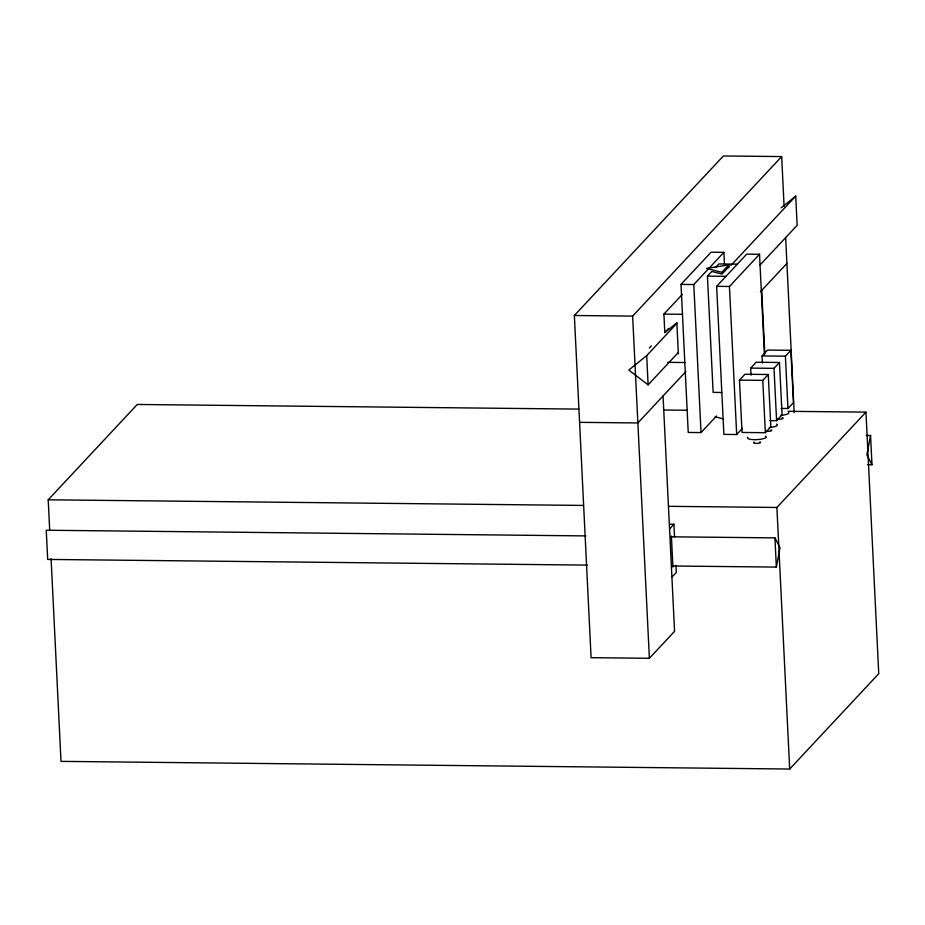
<?xml version="1.0" encoding="UTF-8"?>
<svg xmlns="http://www.w3.org/2000/svg" width="925" height="925" viewBox="0 0 925 925"><rect width="100%" height="100%" fill="white"/><g stroke="black" fill="none" stroke-linecap="round" stroke-linejoin="round"><path stroke-width="1.39" d="M672.475 565.996L776.364 567.094L780.029 547.808L774.93 537.887L671.041 536.801M866.228 435.49L870.552 435.536L866.887 454.822L871.974 464.743L867.65 464.697M49.684 529.979L48.216 499.801L137.27 404.468L578.807 409.104M663.052 395.993L674.568 631.324L649.385 658.288L591.087 657.675L574.356 315.494L723.373 155.967L781.671 156.579L784.111 206.448M649.385 658.288L632.642 316.107L781.671 156.579M716.563 415.961L701.034 432.576L688.235 432.449L680.997 284.403L711.082 252.201L723.882 252.34L724.437 263.833M678.36 353.847L676.846 322.848L664.809 332.538L663.907 314.107L682.349 294.37M701.034 432.576L693.796 284.542L723.882 252.34M721.697 392.466L713.129 392.373L707.44 276.124L711.788 271.476L721.997 274.077L729.305 266.261M715.337 267.672L718.817 263.949L737.364 264.145M649.385 348.008L651.339 345.904M664.809 332.538L668.694 328.387M728.646 264.932L721.754 272.297L706.584 268.412L728.646 264.932L728.784 267.799M678.511 352.309L648.113 384.846L628.792 370.046L646.691 355.639L677.077 323.103M731.004 265.382L795.72 196.112L797.142 225.318L759.888 265.197M742.497 428.275L736.682 434.507L723.882 434.38L716.632 286.334L746.718 254.132L759.518 254.271L764.443 354.876M736.682 434.507L729.443 286.472L759.518 254.271M685.911 371.526L637.868 422.956L579.57 422.343M760.431 291.768L786.897 263.428M739.48 380.117L744.96 374.255L768.27 374.498L770.837 426.83L765.357 432.703L742.035 432.461L739.48 380.117L762.79 380.372L768.27 374.498M751.054 375.168L750.707 368.104L756.188 362.23L779.497 362.484L782.064 414.816L776.584 420.678L769.727 420.609M762.42 363.005L762.073 355.928L767.553 350.066L790.875 350.309L793.43 402.641L787.95 408.503L781.093 408.434M776.584 420.678L774.017 368.347L779.497 362.484M787.95 408.503L785.394 356.171L790.875 350.309M669.561 528.927L673.92 524.255L669.654 524.209M671.92 577.142L676.279 572.482L675.932 565.383M51.095 558.723L61.004 761.368L789.684 769.033L776.896 507.467L865.962 412.122L788.042 411.313M789.684 769.033L878.75 673.689L865.962 412.122M781.174 207.824L795.72 196.112M707.44 276.124L725.998 276.321M680.997 284.403L693.796 284.542M716.632 286.334L729.443 286.472M663.907 314.107L682.453 314.303M574.356 315.494L632.642 316.107M762.073 355.928L785.394 356.171M667.688 362.346L684.812 362.519M750.707 368.104L774.017 368.347M663.942 410.006L687.032 410.249M48.216 499.801L583.536 505.432M668.671 506.322L776.896 507.467M585.907 535.91L46.25 530.233L47.684 559.428L587.34 565.106M715.21 416.805L723.477 418.921M870.552 435.536L871.974 464.743M785.649 237.783L794.193 412.666M774.93 537.887L776.364 567.094M761.714 290.392L764.802 353.523M762.79 380.372L765.357 432.703M673.92 524.255L674.545 537.02M671.4 536.014L672.914 567.013M646.691 355.639L648.113 384.846M788.562 412.272A9.4 2.255 -2.8 0 1 780.631 415.383M782.18 417.649A3.48 0.833 -2.8 0 1 782.192 418.805A3.48 0.833 -2.8 0 1 777.405 419.083M776.676 424.078A9.4 2.255 -2.8 0 1 769.265 427.547M771.045 429.882A3.48 0.833 -2.8 0 1 770.814 430.981A3.48 0.833 -2.8 0 1 766.305 431.293M765.449 436.103A9.4 2.255 -2.8 0 1 757.459 439.606A9.4 2.255 -2.8 0 1 747.758 437.213M759.818 441.896A3.48 0.833 -2.8 0 1 759.379 443.063A3.48 0.833 -2.8 0 1 754.627 443.248A3.48 0.833 -2.8 0 1 754.43 442.115"/></g></svg>
